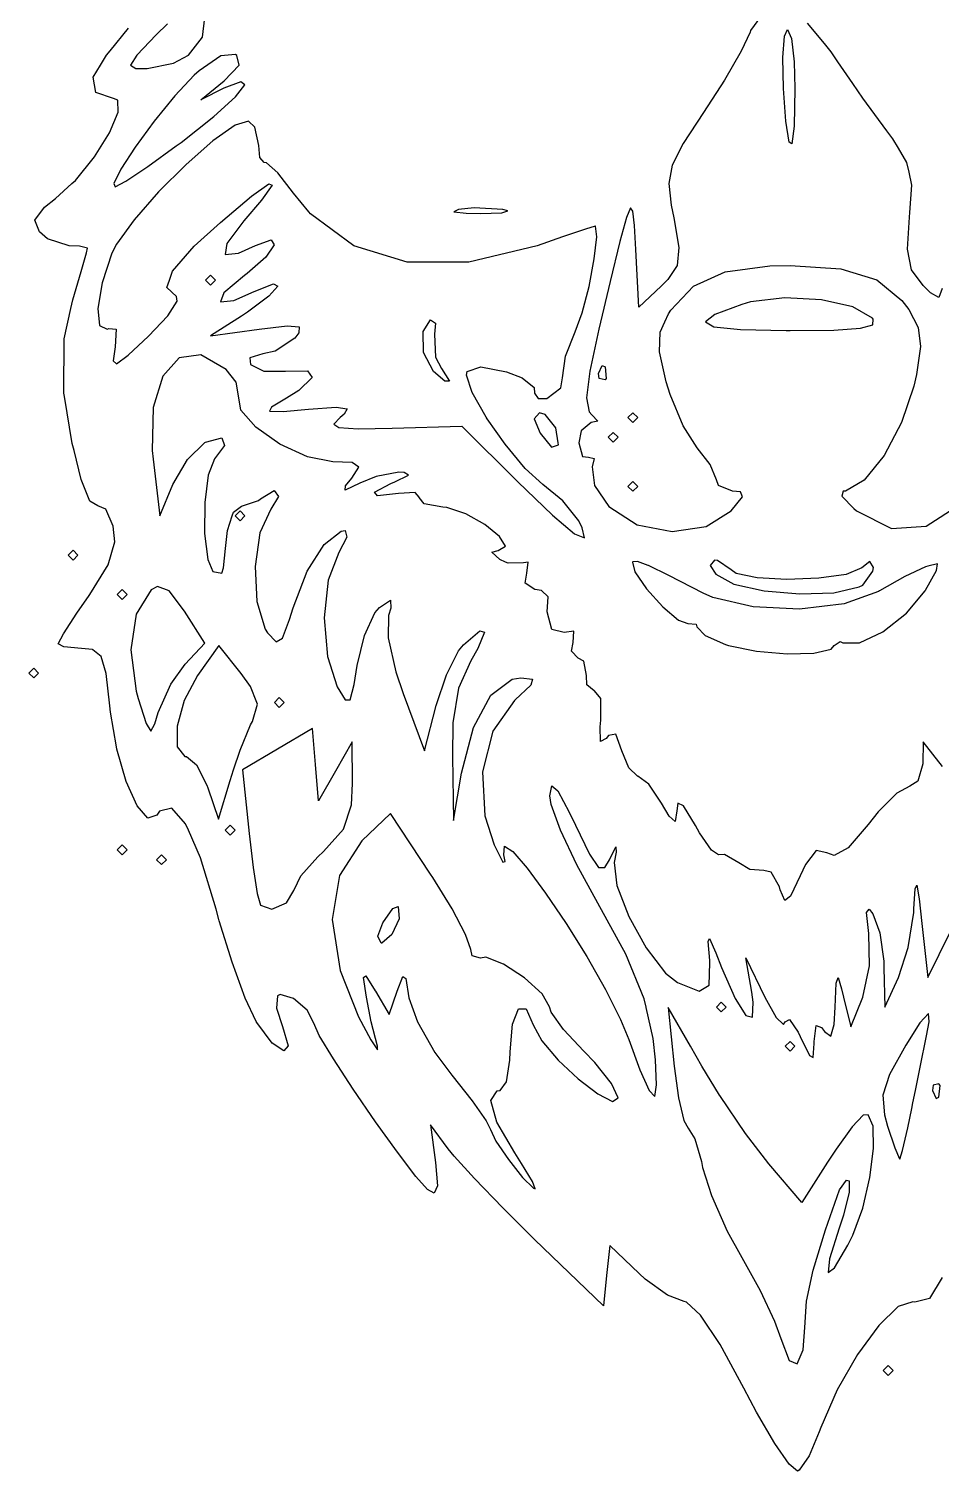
# Model space of a CAD drawing. Extents: x 92.4 to 145.1, y -113.9 to -57.5.
# Drawn here: x 92.38 to 96.1, y -89.47 to -83.6 of the extents above; entities that cross this region are included whole.
import ezdxf

# ---------------------------------------------------------------- set-up
doc = ezdxf.new("R2010")
doc.units = 0
doc.layers.add('BLACK', color=7, linetype='CONTINUOUS')

msp = doc.modelspace()

# ---------------------------------------------------------------- linework, layer by layer
at = {"layer": 'BLACK', "linetype": 'CONTINUOUS'}
for p, q in [((93.086881, -83.63067), (93.097292, -83.550765)), ((95.374858, -83.527482), (95.319434, -83.602877)), ((95.619912, -83.656383), (95.551304, -83.573996)), ((92.711229, -83.686749), (92.785628, -83.593639)), ((92.898491, -83.621556), (92.82018, -83.704418)), ((92.945209, -83.576554), (92.898491, -83.621556)), ((93.03, -83.704318), (93.086881, -83.63067)), ((95.31707, -83.61), (95.280762, -83.687861)), ((95.319434, -83.602877), (95.31707, -83.61)), ((95.450943, -83.713507), (95.457805, -83.626561)), ((95.457805, -83.626561), (95.47, -83.599927)), ((95.47, -83.599927), (95.485823, -83.63631)), ((92.696196, -83.70354), (92.711229, -83.686749)), ((95.280762, -83.687861), (95.212807, -83.805453)), ((95.485823, -83.63631), (95.496694, -83.730804)), ((95.647906, -83.69), (95.619912, -83.656383)), ((95.674893, -83.731338), (95.647906, -83.69)), ((92.6426, -83.79385), (92.671619, -83.744953)), ((92.671619, -83.744953), (92.696196, -83.70354)), ((92.82018, -83.704418), (92.793876, -83.744953)), ((92.793876, -83.744953), (92.815642, -83.758023)), ((92.862153, -83.758727), (92.969364, -83.736054)), ((92.969364, -83.736054), (93.03, -83.704318)), ((93.161826, -83.707277), (93.073056, -83.767648)), ((93.22219, -83.701354), (93.161826, -83.707277)), ((93.175441, -83.808408), (93.236002, -83.745282)), ((93.227598, -83.705068), (93.22219, -83.701354)), ((93.236002, -83.745282), (93.227598, -83.705068)), ((95.453552, -83.839927), (95.450943, -83.713507)), ((95.496694, -83.730804), (95.5, -83.84)), ((95.735741, -83.82), (95.674893, -83.731338)), ((92.652448, -83.856531), (92.6426, -83.79385)), ((92.815642, -83.758023), (92.862153, -83.758727)), ((93.053363, -83.78563), (92.975002, -83.869202)), ((93.073056, -83.767648), (93.053363, -83.78563)), ((93.08, -83.885369), (93.175441, -83.808408)), ((95.212807, -83.805453), (95.127961, -83.93725)), ((92.72492, -83.88), (92.652448, -83.856531)), ((92.975002, -83.869202), (92.890841, -83.972483)), ((93.174628, -83.8388), (93.08, -83.885369)), ((93.242882, -83.812056), (93.174628, -83.8388)), ((93.221228, -83.87366), (93.259362, -83.824406)), ((93.259362, -83.824406), (93.242882, -83.812056)), ((95.463395, -83.972368), (95.453552, -83.839927)), ((95.5, -83.84), (95.496637, -83.992563)), ((95.776173, -83.878914), (95.735741, -83.82)), ((92.741865, -83.886737), (92.72492, -83.88)), ((92.743252, -83.936689), (92.741865, -83.886737)), ((93.133201, -83.953866), (93.221228, -83.87366)), ((95.873757, -84.012427), (95.776173, -83.878914)), ((92.708041, -84.020073), (92.743252, -83.936689)), ((92.890841, -83.972483), (92.813182, -84.078134)), ((93, -84.05907), (93.133201, -83.953866)), ((93.275034, -83.972393), (93.219811, -83.989501)), ((93.300817, -83.997627), (93.275034, -83.972393)), ((95.127961, -83.93725), (95.044771, -84.063762)), ((95.476184, -84.058744), (95.463395, -83.972368)), ((92.646811, -84.118618), (92.708041, -84.020073)), ((93.219811, -83.989501), (93.129846, -84.053457)), ((93.317037, -84.072059), (93.300817, -83.997627)), ((95.496637, -83.992563), (95.487981, -84.065476)), ((95.898122, -84.044844), (95.873757, -84.012427)), ((95.921365, -84.083107), (95.898122, -84.044844)), ((92.813182, -84.078134), (92.754325, -84.168814)), ((92.864111, -84.157585), (92.980639, -84.073529)), ((92.980639, -84.073529), (93, -84.05907)), ((93.129846, -84.053457), (93.02088, -84.14905)), ((93.320341, -84.120332), (93.317037, -84.072059)), ((95.044771, -84.063762), (95.00009, -84.151263)), ((95.487981, -84.065476), (95.476184, -84.058744)), ((95.956383, -84.140754), (95.921365, -84.083107)), ((92.570142, -84.214053), (92.646811, -84.118618)), ((92.775027, -84.216959), (92.864111, -84.157585)), ((93.02088, -84.14905), (92.908653, -84.261066)), ((93.338332, -84.14103), (93.320341, -84.120332)), ((93.347933, -84.141949), (93.338332, -84.14103)), ((93.394621, -84.183401), (93.347933, -84.141949)), ((95.00009, -84.151263), (94.986445, -84.226202)), ((95.964564, -84.18), (95.956383, -84.140754)), ((92.555689, -84.227181), (92.570142, -84.214053)), ((92.754325, -84.168814), (92.726571, -84.227181)), ((92.731353, -84.239579), (92.775027, -84.216959)), ((93.458366, -84.265813), (93.394621, -84.183401)), ((95.97575, -84.233663), (95.964564, -84.18)), ((92.488614, -84.288107), (92.555689, -84.227181)), ((92.726571, -84.227181), (92.731353, -84.239579)), ((92.908653, -84.261066), (92.808905, -84.374293)), ((93.16, -84.385323), (93.28744, -84.278665)), ((93.28744, -84.278665), (93.357812, -84.227999)), ((93.371097, -84.233325), (93.327279, -84.294646)), ((93.357812, -84.227999), (93.371097, -84.233325)), ((93.519698, -84.341662), (93.458366, -84.265813)), ((94.986445, -84.226202), (94.996362, -84.315033)), ((95.968321, -84.34402), (95.97575, -84.233663)), ((92.40454, -84.375229), (92.443594, -84.322686)), ((92.443594, -84.322686), (92.488614, -84.288107)), ((93.327279, -84.294646), (93.255856, -84.378608)), ((94.13, -84.33177), (94.111044, -84.341662)), ((94.19344, -84.325153), (94.13, -84.33177)), ((94.31, -84.33177), (94.19344, -84.325153)), ((94.306513, -84.345984), (94.330263, -84.338007)), ((94.330263, -84.338007), (94.31, -84.33177)), ((94.830124, -84.325801), (94.813523, -84.36457)), ((94.839932, -84.339069), (94.830124, -84.325801)), ((94.846035, -84.397685), (94.839932, -84.339069)), ((94.996362, -84.315033), (95.006576, -84.366862)), ((92.42324, -84.423904), (92.40454, -84.375229)), ((92.808905, -84.374293), (92.737377, -84.47352)), ((93.05387, -84.48205), (93.16, -84.385323)), ((93.255856, -84.378608), (93.186857, -84.470481)), ((93.526691, -84.35031), (93.519698, -84.341662)), ((93.703884, -84.480968), (93.526691, -84.35031)), ((94.111044, -84.341662), (94.161299, -84.347938)), ((94.161299, -84.347938), (94.22, -84.349105)), ((94.22, -84.349105), (94.306513, -84.345984)), ((94.813523, -84.36457), (94.787038, -84.462068)), ((94.851525, -84.494958), (94.846035, -84.397685)), ((95.006576, -84.366862), (95.026769, -84.487015)), ((95.958119, -84.494554), (95.966969, -84.364112)), ((95.966969, -84.364112), (95.968321, -84.34402)), ((92.456543, -84.451887), (92.42324, -84.423904)), ((92.544897, -84.48), (92.456543, -84.451887)), ((93.302629, -84.478592), (93.366528, -84.45586)), ((93.366528, -84.45586), (93.378933, -84.476403)), ((94.553825, -84.443706), (94.449612, -84.48)), ((94.646768, -84.412145), (94.553825, -84.443706)), ((94.685909, -84.4), (94.646768, -84.412145)), ((94.682949, -84.533382), (94.693488, -84.443171)), ((94.688087, -84.40067), (94.685909, -84.4)), ((94.693488, -84.443171), (94.688087, -84.40067)), ((92.586492, -84.481691), (92.544897, -84.48)), ((92.619567, -84.49), (92.586492, -84.481691)), ((92.592737, -84.585526), (92.6149, -84.50862)), ((92.6149, -84.50862), (92.619567, -84.49)), ((92.718155, -84.510584), (92.67818, -84.631289)), ((92.737377, -84.47352), (92.718155, -84.510584)), ((92.965489, -84.583035), (93.05387, -84.48205)), ((93.186857, -84.470481), (93.180028, -84.515338)), ((93.180028, -84.515338), (93.234093, -84.510452)), ((93.234093, -84.510452), (93.302629, -84.478592)), ((93.378933, -84.476403), (93.344755, -84.526766)), ((93.921247, -84.547104), (93.703884, -84.480968)), ((94.449612, -84.48), (94.172063, -84.547265)), ((94.787038, -84.462068), (94.74758, -84.624985)), ((94.864288, -84.729916), (94.851525, -84.494958)), ((95.026769, -84.487015), (95.020603, -84.56044)), ((95.974391, -84.577452), (95.958119, -84.494554)), ((93.344755, -84.526766), (93.268909, -84.593495)), ((94.172063, -84.547265), (93.921247, -84.547104)), ((94.661357, -84.645391), (94.682949, -84.533382)), ((95.020603, -84.56044), (94.98242, -84.617684)), ((95.215468, -84.586069), (95.397861, -84.561699)), ((95.397861, -84.561699), (95.48, -84.56)), ((95.48, -84.56), (95.686365, -84.573829)), ((95.686365, -84.573829), (95.833004, -84.619303)), ((92.558567, -84.699678), (92.592737, -84.585526)), ((92.67818, -84.631289), (92.661168, -84.7357)), ((92.942087, -84.650103), (92.952591, -84.62)), ((92.952591, -84.62), (92.965489, -84.583035)), ((93.12, -84.6), (93.1, -84.62)), ((93.1, -84.62), (93.12, -84.64)), ((93.14, -84.62), (93.12, -84.6)), ((93.12, -84.64), (93.14, -84.62)), ((93.257696, -84.601639), (93.173869, -84.672218)), ((93.268909, -84.593495), (93.257696, -84.601639)), ((94.74758, -84.624985), (94.701614, -84.819549)), ((94.98242, -84.617684), (94.955134, -84.64457)), ((95.086609, -84.644187), (95.215468, -84.586069)), ((95.833004, -84.619303), (95.935957, -84.702395)), ((96.021685, -84.641685), (95.974391, -84.577452)), ((92.981372, -84.687124), (92.942087, -84.650103)), ((92.984642, -84.705661), (92.981372, -84.687124)), ((93.173869, -84.672218), (93.160866, -84.708002)), ((93.214724, -84.702603), (93.29818, -84.666903)), ((93.357914, -84.685383), (93.271026, -84.750013)), ((93.29818, -84.666903), (93.375856, -84.63555)), ((93.394313, -84.64447), (93.357914, -84.685383)), ((93.375856, -84.63555), (93.394313, -84.64447)), ((94.633602, -84.753287), (94.661357, -84.645391)), ((94.955134, -84.64457), (94.864288, -84.729916)), ((94.994867, -84.74222), (95.086609, -84.644187)), ((96.052618, -84.671891), (96.021685, -84.641685)), ((96.086116, -84.691214), (96.052618, -84.671891)), ((96.099634, -84.65459), (96.086116, -84.691214)), ((92.524375, -84.858811), (92.550827, -84.7357)), ((92.550827, -84.7357), (92.558567, -84.699678)), ((92.661168, -84.7357), (92.667884, -84.804886)), ((92.945842, -84.765023), (92.984642, -84.705661)), ((93.160866, -84.708002), (93.214724, -84.702603)), ((93.271026, -84.750013), (93.245635, -84.766549)), ((94.985152, -84.757385), (94.994867, -84.74222)), ((95.283556, -84.718826), (95.174408, -84.760167)), ((95.318764, -84.709024), (95.283556, -84.718826)), ((95.458728, -84.692671), (95.318764, -84.709024)), ((95.607654, -84.700208), (95.458728, -84.692671)), ((95.736342, -84.728568), (95.607654, -84.700208)), ((95.815591, -84.774687), (95.736342, -84.728568)), ((95.935957, -84.702395), (95.963823, -84.740222)), ((95.963823, -84.740222), (96.00223, -84.813506)), ((92.667884, -84.804886), (92.699092, -84.819918)), ((92.867358, -84.848157), (92.945842, -84.765023)), ((93.245635, -84.766549), (93.12, -84.846615)), ((93.317917, -84.819669), (93.432247, -84.806372)), ((93.432247, -84.806372), (93.481586, -84.810058)), ((93.985707, -84.829468), (94.016269, -84.782305)), ((94.016269, -84.782305), (94.036683, -84.795132)), ((94.036683, -84.795132), (94.031548, -84.840157)), ((94.604572, -84.831157), (94.633602, -84.753287)), ((94.950735, -84.831376), (94.969862, -84.790255)), ((94.969862, -84.790255), (94.985152, -84.757385)), ((95.174408, -84.760167), (95.135642, -84.790255)), ((95.135642, -84.790255), (95.169562, -84.810334)), ((95.766955, -84.816135), (95.816912, -84.802041)), ((95.819178, -84.779483), (95.815591, -84.774687)), ((95.816912, -84.802041), (95.819178, -84.779483)), ((92.522654, -85.079678), (92.524375, -84.858811)), ((92.699092, -84.819918), (92.705799, -84.816415)), ((92.705799, -84.816415), (92.735818, -84.820348)), ((92.735818, -84.820348), (92.731785, -84.891755)), ((92.78417, -84.9256), (92.867358, -84.848157)), ((93.12, -84.846615), (93.317917, -84.819669)), ((93.463019, -84.856361), (93.383225, -84.909768)), ((93.479798, -84.834233), (93.463019, -84.856361)), ((93.481586, -84.810058), (93.479798, -84.834233)), ((93.987034, -84.914557), (93.985707, -84.829468)), ((94.031548, -84.840157), (94.036389, -84.93407)), ((94.56599, -84.930216), (94.604572, -84.831157)), ((94.701614, -84.819549), (94.664806, -84.991248)), ((94.948203, -84.912186), (94.950735, -84.831376)), ((95.169562, -84.810334), (95.278471, -84.821647)), ((95.278471, -84.821647), (95.464672, -84.825438)), ((95.464672, -84.825438), (95.480996, -84.825454)), ((95.480996, -84.825454), (95.658564, -84.823396)), ((95.658564, -84.823396), (95.766955, -84.816135)), ((96.00223, -84.813506), (96.011908, -84.890962)), ((92.731785, -84.891755), (92.72364, -84.948285)), ((92.73697, -84.960895), (92.78417, -84.9256)), ((93.080981, -84.924264), (92.992406, -84.935971)), ((93.184152, -84.983758), (93.080981, -84.924264)), ((93.332741, -84.92), (93.28003, -84.936983)), ((93.383225, -84.909768), (93.332741, -84.92)), ((94.028, -84.992), (93.987034, -84.914557)), ((94.97526, -85.034005), (94.948203, -84.912186)), ((96.011908, -84.890962), (95.994895, -85.00371)), ((92.72364, -84.948285), (92.73697, -84.960895)), ((92.992406, -84.935971), (92.925287, -85.010456)), ((93.223848, -85.03528), (93.184152, -84.983758)), ((93.28003, -84.936983), (93.282376, -84.963844)), ((93.282376, -84.963844), (93.337447, -84.990221)), ((94.036389, -84.93407), (94.060176, -84.980213)), ((94.060176, -84.980213), (94.093809, -85.032118)), ((94.164836, -84.992175), (94.220357, -84.972882)), ((94.220357, -84.972882), (94.324747, -84.993438)), ((94.55311, -85.017302), (94.56599, -84.930216)), ((94.7, -85), (94.714635, -84.967075)), ((94.714635, -84.967075), (94.726666, -84.973333)), ((94.726666, -84.973333), (94.731453, -85.020803)), ((92.925287, -85.010456), (92.886487, -85.139294)), ((93.234596, -85.099658), (93.223848, -85.03528)), ((93.337447, -84.990221), (93.424736, -84.990772)), ((93.424736, -84.990772), (93.515013, -84.989029)), ((93.533279, -85.017179), (93.479271, -85.069731)), ((93.515013, -84.989029), (93.533279, -85.017179)), ((94.074216, -85.031737), (94.028, -84.992)), ((94.093809, -85.032118), (94.074216, -85.031737)), ((94.162066, -85.006381), (94.164836, -84.992175)), ((94.185502, -85.077011), (94.162066, -85.006381)), ((94.324747, -84.993438), (94.38977, -85.018182)), ((94.38977, -85.018182), (94.438497, -85.056975)), ((94.546398, -85.059156), (94.55311, -85.017302)), ((94.664806, -84.991248), (94.65174, -85.09938)), ((94.702886, -85.021175), (94.7, -85)), ((94.726666, -85.026666), (94.702886, -85.021175)), ((94.731453, -85.020803), (94.726666, -85.026666)), ((94.991242, -85.086339), (94.97526, -85.034005)), ((95.994895, -85.00371), (95.984219, -85.052007)), ((92.524693, -85.094386), (92.522654, -85.079678)), ((92.557093, -85.285923), (92.524693, -85.094386)), ((93.242845, -85.148965), (93.234596, -85.099658)), ((93.43, -85.100636), (93.368545, -85.13768)), ((93.479271, -85.069731), (93.43, -85.100636)), ((94.242665, -85.178156), (94.185502, -85.077011)), ((94.438497, -85.056975), (94.439579, -85.080679)), ((94.439579, -85.080679), (94.453762, -85.102443)), ((94.453762, -85.102443), (94.489809, -85.101792)), ((94.489809, -85.101792), (94.546398, -85.059156)), ((94.65174, -85.09938), (94.661394, -85.156448)), ((95.044817, -85.213346), (94.991242, -85.086339)), ((95.984219, -85.052007), (95.934568, -85.200411)), ((92.886487, -85.139294), (92.882869, -85.314061)), ((93.304597, -85.219167), (93.242845, -85.148965)), ((93.368545, -85.13768), (93.360528, -85.154118)), ((93.360528, -85.154118), (93.41512, -85.1546)), ((93.41512, -85.1546), (93.519091, -85.145802)), ((93.519091, -85.145802), (93.632065, -85.137965)), ((93.632065, -85.137965), (93.676929, -85.143703)), ((93.676929, -85.143703), (93.664861, -85.165946)), ((94.459848, -85.16), (94.438446, -85.1842)), ((94.483277, -85.167641), (94.459848, -85.16)), ((94.661394, -85.156448), (94.67309, -85.168936)), ((94.82, -85.18), (94.84, -85.16)), ((94.84, -85.16), (94.86, -85.18)), ((93.402326, -85.287574), (93.304597, -85.219167)), ((93.647511, -85.179453), (93.621648, -85.20594)), ((93.621648, -85.20594), (93.642486, -85.220425)), ((93.664861, -85.165946), (93.647511, -85.179453)), ((93.860225, -85.222803), (94.14361, -85.214476)), ((94.14361, -85.214476), (94.371805, -85.441898)), ((94.246859, -85.1842), (94.242665, -85.178156)), ((94.319292, -85.288579), (94.246859, -85.1842)), ((94.438446, -85.1842), (94.461833, -85.243425)), ((94.526196, -85.221725), (94.483277, -85.167641)), ((94.67, -85.199387), (94.62979, -85.233433)), ((94.697528, -85.194603), (94.67, -85.199387)), ((94.67309, -85.168936), (94.697528, -85.194603)), ((94.84, -85.2), (94.82, -85.18)), ((94.86, -85.18), (94.84, -85.2)), ((95.102485, -85.302578), (95.044817, -85.213346)), ((95.934568, -85.200411), (95.862773, -85.33441)), ((93.099412, -85.280314), (93.165432, -85.261659)), ((93.165432, -85.261659), (93.176352, -85.293001)), ((93.642486, -85.220425), (93.721249, -85.225195)), ((93.721249, -85.225195), (93.860225, -85.222803)), ((94.461833, -85.243425), (94.508957, -85.300637)), ((94.535794, -85.28236), (94.526196, -85.221725)), ((94.62979, -85.233433), (94.62, -85.28236)), ((94.74, -85.26), (94.76, -85.24)), ((94.76, -85.28), (94.74, -85.26)), ((94.76, -85.24), (94.78, -85.26)), ((94.78, -85.26), (94.76, -85.28)), ((92.563998, -85.314061), (92.557093, -85.285923)), ((92.592808, -85.431457), (92.563998, -85.314061)), ((92.882869, -85.314061), (92.886425, -85.349258)), ((93.025546, -85.350416), (93.096605, -85.281875)), ((93.096605, -85.281875), (93.099412, -85.280314)), ((93.176352, -85.293001), (93.136666, -85.347333)), ((93.514272, -85.339435), (93.402326, -85.287574)), ((94.401119, -85.387044), (94.319292, -85.288579)), ((94.508957, -85.300637), (94.53714, -85.290865)), ((94.53714, -85.290865), (94.535794, -85.28236)), ((94.62, -85.28236), (94.635233, -85.337789)), ((95.154719, -85.370685), (95.102485, -85.302578)), ((95.862773, -85.33441), (95.782283, -85.433995)), ((92.886425, -85.349258), (92.913724, -85.58)), ((92.966274, -85.451722), (93.025546, -85.350416)), ((93.136666, -85.347333), (93.110074, -85.413856)), ((93.618673, -85.36), (93.514272, -85.339435)), ((93.696927, -85.363182), (93.618673, -85.36)), ((93.694897, -85.426548), (93.723347, -85.381471)), ((93.723347, -85.381471), (93.696927, -85.363182)), ((94.473881, -85.452312), (94.401119, -85.387044)), ((94.635233, -85.337789), (94.659541, -85.340283)), ((94.659541, -85.340283), (94.682059, -85.346818)), ((94.682059, -85.346818), (94.674481, -85.379957)), ((94.674481, -85.379957), (94.683337, -85.456355)), ((95.18, -85.432578), (95.154719, -85.370685)), ((92.628466, -85.519751), (92.592808, -85.431457)), ((92.913724, -85.58), (92.966274, -85.451722)), ((93.110074, -85.413856), (93.096258, -85.526044)), ((93.72737, -85.446548), (93.668213, -85.474858)), ((93.670036, -85.457966), (93.694897, -85.426548)), ((93.794863, -85.418989), (93.72737, -85.446548)), ((93.788379, -85.483346), (93.854076, -85.447812)), ((93.88737, -85.402535), (93.794863, -85.418989)), ((93.854076, -85.447812), (93.87, -85.441246)), ((93.87, -85.441246), (93.925899, -85.414401)), ((93.908991, -85.403812), (93.88737, -85.402535)), ((93.925899, -85.414401), (93.908991, -85.403812)), ((94.371805, -85.441898), (94.512519, -85.577649)), ((94.554913, -85.519113), (94.473881, -85.452312)), ((94.82, -85.46), (94.84, -85.44)), ((94.84, -85.44), (94.86, -85.46)), ((95.189166, -85.456579), (95.18, -85.432578)), ((95.782283, -85.433995), (95.706548, -85.479156)), ((93.315088, -85.516966), (93.323333, -85.51)), ((93.323333, -85.51), (93.379284, -85.476841)), ((93.396567, -85.501554), (93.366199, -85.553149)), ((93.379284, -85.476841), (93.396567, -85.501554)), ((93.668213, -85.474858), (93.670036, -85.457966)), ((93.799491, -85.498416), (93.788379, -85.483346)), ((93.885944, -85.488653), (93.799491, -85.498416)), ((93.953473, -85.484718), (93.885944, -85.488653)), ((93.969877, -85.5042), (93.953473, -85.484718)), ((93.969292, -85.505231), (93.969877, -85.5042)), ((93.989862, -85.53114), (93.969292, -85.505231)), ((94.683337, -85.456355), (94.741912, -85.542035)), ((94.84, -85.48), (94.82, -85.46)), ((94.86, -85.46), (94.84, -85.48)), ((95.246199, -85.48), (95.189166, -85.456579)), ((95.24, -85.56), (95.286687, -85.50229)), ((95.278005, -85.482028), (95.246199, -85.48)), ((95.286687, -85.50229), (95.278005, -85.482028)), ((95.696524, -85.48), (95.690999, -85.500428)), ((95.690999, -85.500428), (95.739229, -85.550548)), ((95.706548, -85.479156), (95.696524, -85.48)), ((92.660694, -85.539571), (92.628466, -85.519751)), ((92.693515, -85.553009), (92.660694, -85.539571)), ((92.724046, -85.621883), (92.693515, -85.553009)), ((93.096258, -85.526044), (93.095694, -85.651291)), ((93.208438, -85.58), (93.21335, -85.564719)), ((93.21335, -85.564719), (93.246666, -85.54)), ((93.24, -85.56), (93.22, -85.58)), ((93.26, -85.58), (93.24, -85.56)), ((93.246666, -85.54), (93.315088, -85.516966)), ((93.366199, -85.553149), (93.321048, -85.649)), ((94.065693, -85.544348), (93.989862, -85.53114)), ((94.082979, -85.546084), (94.065693, -85.544348)), ((94.159806, -85.571248), (94.082979, -85.546084)), ((94.236895, -85.615188), (94.159806, -85.571248)), ((94.619999, -85.599999), (94.554913, -85.519113)), ((94.741912, -85.542035), (94.857128, -85.616291)), ((95.13911, -85.623646), (95.24, -85.56)), ((95.739229, -85.550548), (95.750914, -85.56)), ((95.750914, -85.56), (95.892839, -85.63096)), ((96.034287, -85.62228), (96.171652, -85.534255)), ((92.730306, -85.685242), (92.724046, -85.621883)), ((93.18915, -85.64), (93.208438, -85.58)), ((93.22, -85.58), (93.24, -85.6)), ((93.24, -85.6), (93.26, -85.58)), ((94.296429, -85.663999), (94.236895, -85.615188)), ((94.512519, -85.577649), (94.60234, -85.653425)), ((94.634041, -85.628067), (94.619999, -85.599999)), ((94.642453, -85.66998), (94.634041, -85.628067)), ((94.857128, -85.616291), (94.999715, -85.643863)), ((94.999715, -85.643863), (95.13911, -85.623646)), ((95.892839, -85.63096), (96.034287, -85.62228)), ((92.702532, -85.779439), (92.730306, -85.685242)), ((93.095694, -85.651291), (93.108854, -85.756994)), ((93.18119, -85.712878), (93.18915, -85.64)), ((93.321048, -85.649), (93.301452, -85.785772)), ((93.583395, -85.695919), (93.652417, -85.642483)), ((93.675316, -85.667218), (93.642268, -85.7289)), ((93.652417, -85.642483), (93.668467, -85.64)), ((93.668467, -85.64), (93.675316, -85.667218)), ((94.320589, -85.703776), (94.296429, -85.663999)), ((94.60234, -85.653425), (94.642453, -85.66998)), ((92.54, -85.74), (92.56, -85.72)), ((92.56, -85.76), (92.54, -85.74)), ((92.56, -85.72), (92.58, -85.74)), ((92.58, -85.74), (92.56, -85.76)), ((93.172484, -85.791333), (93.18119, -85.712878)), ((93.514069, -85.805684), (93.583395, -85.695919)), ((93.642268, -85.7289), (93.598898, -85.842111)), ((94.264935, -85.727678), (94.291558, -85.720612)), ((94.29809, -85.757973), (94.264935, -85.727678)), ((94.291558, -85.720612), (94.320589, -85.703776)), ((92.628113, -85.9), (92.702532, -85.779439)), ((93.108854, -85.756994), (93.13, -85.806)), ((93.13, -85.806), (93.165399, -85.813191)), ((93.165399, -85.813191), (93.172484, -85.791333)), ((93.301452, -85.785772), (93.308371, -85.928261)), ((93.456391, -85.954079), (93.514069, -85.805684)), ((94.321627, -85.768448), (94.29809, -85.757973)), ((94.331711, -85.772936), (94.321627, -85.768448)), ((94.394887, -85.770798), (94.331711, -85.772936)), ((94.41317, -85.768555), (94.394887, -85.770798)), ((94.408052, -85.813438), (94.41317, -85.768555)), ((94.840026, -85.766903), (94.838218, -85.768448)), ((94.838218, -85.768448), (94.847461, -85.808136)), ((94.858918, -85.765365), (94.840026, -85.766903)), ((94.902781, -85.781657), (94.858918, -85.765365)), ((94.903463, -85.781988), (94.902781, -85.781657)), ((94.986802, -85.822419), (94.903463, -85.781988)), ((95.172741, -85.76), (95.155138, -85.781988)), ((95.155138, -85.781988), (95.178146, -85.817766)), ((95.185011, -85.761459), (95.172741, -85.76)), ((95.24, -85.8), (95.185011, -85.761459)), ((95.260983, -85.814725), (95.24, -85.8)), ((95.772, -85.792), (95.70799, -85.818271)), ((95.805075, -85.766311), (95.772, -85.792)), ((95.777041, -85.861828), (95.817857, -85.805165)), ((95.82, -85.789639), (95.805075, -85.766311)), ((95.817857, -85.805165), (95.82, -85.789639)), ((96.031965, -85.787958), (95.94797, -85.827186)), ((96.041634, -85.784371), (96.031965, -85.787958)), ((96.032191, -85.882447), (96.077021, -85.802796)), ((96.080181, -85.775443), (96.041634, -85.784371)), ((96.077021, -85.802796), (96.080181, -85.775443)), ((93.598898, -85.842111), (93.583286, -85.994985)), ((94.401271, -85.854536), (94.408052, -85.813438)), ((94.441255, -85.88), (94.401271, -85.854536)), ((94.847461, -85.808136), (94.89597, -85.876485)), ((95.126171, -85.894288), (94.986802, -85.822419)), ((95.178146, -85.817766), (95.250963, -85.857819)), ((95.250963, -85.857819), (95.374426, -85.885127)), ((95.345928, -85.83274), (95.260983, -85.814725)), ((95.467228, -85.839058), (95.345928, -85.83274)), ((95.597158, -85.834096), (95.467228, -85.839058)), ((95.70799, -85.818271), (95.597158, -85.834096)), ((95.762261, -85.869519), (95.777041, -85.861828)), ((95.94797, -85.827186), (95.843977, -85.884916)), ((92.575577, -85.976668), (92.625219, -85.904688)), ((92.625219, -85.904688), (92.628113, -85.9)), ((92.76, -85.88), (92.74, -85.9)), ((92.74, -85.9), (92.76, -85.92)), ((92.78, -85.9), (92.76, -85.88)), ((92.76, -85.92), (92.78, -85.9)), ((92.877963, -85.88169), (92.816881, -85.979709)), ((92.903485, -85.867584), (92.877963, -85.88169)), ((92.951083, -85.885753), (92.903485, -85.867584)), ((93.01345, -85.968415), (92.951083, -85.885753)), ((93.80773, -85.953584), (93.852617, -85.92339)), ((93.852617, -85.92339), (93.853631, -85.955226)), ((94.467526, -85.883324), (94.441255, -85.88)), ((94.495263, -85.91), (94.467526, -85.883324)), ((94.49048, -85.970101), (94.495263, -85.91)), ((94.89597, -85.876485), (94.962453, -85.949875)), ((95.165336, -85.911802), (95.126171, -85.894288)), ((95.329315, -85.950618), (95.165336, -85.911802)), ((95.374426, -85.885127), (95.519892, -85.897585)), ((95.519892, -85.897585), (95.658718, -85.893085)), ((95.658718, -85.893085), (95.762261, -85.869519)), ((95.84, -85.887307), (95.699906, -85.938046)), ((95.843977, -85.884916), (95.84, -85.887307)), ((95.955034, -85.976127), (96.030487, -85.885294)), ((96.030487, -85.885294), (96.032191, -85.882447)), ((92.521153, -86.060718), (92.575577, -85.976668)), ((92.816881, -85.979709), (92.79584, -86.125022)), ((93.096116, -86.098977), (93.01345, -85.968415)), ((93.308371, -85.928261), (93.342767, -86.041261)), ((93.442041, -86.001444), (93.456391, -85.954079)), ((93.7465, -86.06692), (93.789645, -85.974448)), ((93.789645, -85.974448), (93.80773, -85.953584)), ((93.853631, -85.955226), (93.844569, -85.985603)), ((94.509704, -86.043358), (94.49048, -85.970101)), ((94.962453, -85.949875), (95.025619, -86.004689)), ((95.518591, -85.959258), (95.329315, -85.950618)), ((95.699906, -85.938046), (95.518591, -85.959258)), ((95.857756, -86.052023), (95.955034, -85.976127)), ((93.342767, -86.041261), (93.352446, -86.056434)), ((93.412657, -86.077977), (93.442041, -86.001444)), ((93.583286, -85.994985), (93.59584, -86.152007)), ((93.844569, -85.985603), (93.843436, -86.076533)), ((95.025619, -86.004689), (95.063199, -86.018022)), ((95.063199, -86.018022), (95.097839, -86.020869)), ((95.097839, -86.020869), (95.1, -86.031852)), ((95.1, -86.031852), (95.134163, -86.066763)), ((92.5, -86.101169), (92.521153, -86.060718)), ((93.015997, -86.18426), (93.096116, -86.098977)), ((93.352446, -86.056434), (93.386638, -86.092519)), ((93.386638, -86.092519), (93.412657, -86.077977)), ((93.716532, -86.189183), (93.7465, -86.06692)), ((93.843436, -86.076533), (93.874751, -86.214584)), ((94.149827, -86.104458), (94.216309, -86.047522)), ((94.236143, -86.053805), (94.208146, -86.120704)), ((94.216309, -86.047522), (94.236143, -86.053805)), ((94.560453, -86.05429), (94.509704, -86.043358)), ((94.59927, -86.049679), (94.560453, -86.05429)), ((94.589877, -86.130759), (94.596174, -86.095546)), ((94.596174, -86.095546), (94.59927, -86.049679)), ((95.134163, -86.066763), (95.21765, -86.103607)), ((95.65998, -86.107639), (95.684428, -86.091923)), ((95.684428, -86.091923), (95.695141, -86.096997)), ((95.695141, -86.096997), (95.763008, -86.09748)), ((95.763008, -86.09748), (95.857756, -86.052023)), ((92.521883, -86.113188), (92.5, -86.101169)), ((92.594444, -86.12), (92.521883, -86.113188)), ((92.639407, -86.124327), (92.594444, -86.12)), ((92.64029, -86.125022), (92.639407, -86.124327)), ((92.674694, -86.152097), (92.64029, -86.125022)), ((92.695148, -86.222236), (92.674694, -86.152097)), ((92.79584, -86.125022), (92.817626, -86.294126)), ((93.153978, -86.108019), (93.066989, -86.230184)), ((93.244418, -86.221442), (93.153978, -86.108019)), ((93.59584, -86.152007), (93.635989, -86.275912)), ((94.080361, -86.22781), (94.13051, -86.128974)), ((94.13051, -86.128974), (94.149827, -86.104458)), ((94.208146, -86.120704), (94.179561, -86.17)), ((94.617473, -86.16), (94.589877, -86.130759)), ((95.21765, -86.103607), (95.23, -86.107482)), ((95.23, -86.107482), (95.344032, -86.131144)), ((95.344032, -86.131144), (95.468176, -86.141623)), ((95.468176, -86.141623), (95.577585, -86.138909)), ((95.577585, -86.138909), (95.64741, -86.122993)), ((95.64741, -86.122993), (95.65998, -86.107639)), ((92.38, -86.22), (92.4, -86.2)), ((92.4, -86.2), (92.42, -86.22)), ((92.957706, -86.264921), (93.015997, -86.18426)), ((93.704343, -86.267033), (93.716532, -86.189183)), ((93.874751, -86.214584), (93.904794, -86.303631)), ((94.179561, -86.17), (94.129747, -86.282029)), ((94.640636, -86.171369), (94.617473, -86.16)), ((94.651753, -86.23), (94.640636, -86.171369)), ((92.4, -86.24), (92.38, -86.22)), ((92.42, -86.22), (92.4, -86.24)), ((92.710063, -86.353514), (92.695148, -86.222236)), ((92.906101, -86.380882), (92.957706, -86.264921)), ((93.066989, -86.230184), (93.012775, -86.332072)), ((93.283337, -86.274413), (93.244418, -86.221442)), ((93.308458, -86.34), (93.283337, -86.274413)), ((93.635989, -86.275912), (93.668904, -86.329418)), ((93.688633, -86.329748), (93.704343, -86.267033)), ((94.038679, -86.352799), (94.080361, -86.22781)), ((94.261365, -86.310338), (94.348283, -86.245345)), ((94.348283, -86.245345), (94.383152, -86.24)), ((94.42504, -86.269868), (94.360432, -86.32948)), ((94.383152, -86.24), (94.431266, -86.244991)), ((94.431266, -86.244991), (94.42504, -86.269868)), ((94.652416, -86.267393), (94.651753, -86.23)), ((94.682715, -86.292428), (94.652416, -86.267393)), ((92.817626, -86.294126), (92.825649, -86.323082)), ((92.825649, -86.323082), (92.857619, -86.424881)), ((93.012775, -86.332072), (92.984021, -86.436835)), ((93.4, -86.32), (93.38, -86.34)), ((93.42, -86.34), (93.4, -86.32)), ((93.668904, -86.329418), (93.688633, -86.329748)), ((93.904794, -86.303631), (93.991989, -86.536682)), ((94.129747, -86.282029), (94.107212, -86.422958)), ((94.190412, -86.441103), (94.261365, -86.310338)), ((94.358295, -86.331319), (94.269433, -86.456194)), ((94.360432, -86.32948), (94.358295, -86.331319)), ((94.683754, -86.292272), (94.682715, -86.292428)), ((94.709541, -86.323028), (94.683754, -86.292272)), ((94.709881, -86.412428), (94.709541, -86.323028)), ((92.712677, -86.379292), (92.710063, -86.353514)), ((92.736841, -86.520597), (92.712677, -86.379292)), ((92.893286, -86.426781), (92.906101, -86.380882)), ((93.290446, -86.417432), (93.311266, -86.34733)), ((93.311266, -86.34733), (93.308458, -86.34)), ((93.38, -86.34), (93.4, -86.36)), ((93.4, -86.36), (93.42, -86.34)), ((93.991989, -86.536682), (94.038679, -86.352799)), ((92.857619, -86.424881), (92.87686, -86.457073)), ((92.87686, -86.457073), (92.893286, -86.426781)), ((92.984021, -86.436835), (92.983979, -86.520597)), ((93.240859, -86.533974), (93.283345, -86.431412)), ((93.283345, -86.431412), (93.290446, -86.417432)), ((93.53549, -86.445358), (93.392917, -86.529478)), ((93.547745, -86.592679), (93.53549, -86.445358)), ((94.107212, -86.422958), (94.104854, -86.56)), ((94.141747, -86.627492), (94.190412, -86.441103)), ((94.707045, -86.438473), (94.709881, -86.412428)), ((94.708516, -86.499424), (94.707045, -86.438473)), ((93.696796, -86.5), (93.628398, -86.62)), ((93.698398, -86.669691), (93.696796, -86.5)), ((94.269433, -86.456194), (94.227913, -86.621801)), ((94.731875, -86.486199), (94.708516, -86.499424)), ((94.740834, -86.474631), (94.731875, -86.486199)), ((94.770162, -86.46928), (94.740834, -86.474631)), ((94.795471, -86.536199), (94.770162, -86.46928)), ((96.021778, -86.5), (96.020889, -86.59)), ((96.101551, -86.6), (96.021778, -86.5)), ((92.738381, -86.529601), (92.736841, -86.520597)), ((92.776586, -86.661864), (92.738381, -86.529601)), ((92.983979, -86.520597), (93.015898, -86.559483)), ((93.015898, -86.559483), (93.02208, -86.56)), ((93.02208, -86.56), (93.062377, -86.593828)), ((93.214087, -86.613598), (93.240859, -86.533974)), ((93.392917, -86.529478), (93.250345, -86.613598)), ((94.104854, -86.56), (94.109409, -86.82)), ((94.822909, -86.605987), (94.795471, -86.536199)), ((93.062377, -86.593828), (93.104572, -86.676357)), ((93.199433, -86.657182), (93.214087, -86.613598)), ((93.250345, -86.613598), (93.276977, -86.873538)), ((93.56, -86.74), (93.547745, -86.592679)), ((93.628398, -86.62), (93.56, -86.74)), ((94.109409, -86.82), (94.141747, -86.627492)), ((94.227913, -86.621801), (94.237435, -86.801829)), ((94.859484, -86.64), (94.822909, -86.605987)), ((96.020889, -86.59), (96.000526, -86.660191)), ((92.820771, -86.760883), (92.776586, -86.661864)), ((93.104572, -86.676357), (93.108497, -86.687182)), ((93.108497, -86.687182), (93.152833, -86.814365)), ((93.152833, -86.814365), (93.199433, -86.657182)), ((93.694689, -86.756194), (93.698398, -86.669691)), ((94.502304, -86.720091), (94.510374, -86.679768)), ((94.510374, -86.679768), (94.53488, -86.69978)), ((94.860228, -86.64002), (94.859484, -86.64)), ((94.904447, -86.673017), (94.860228, -86.64002)), ((94.957121, -86.75), (94.904447, -86.673017)), ((95.967673, -86.68), (95.914751, -86.709717)), ((96.000526, -86.660191), (95.967673, -86.68)), ((94.507728, -86.754661), (94.502304, -86.720091)), ((94.53488, -86.69978), (94.580998, -86.786086)), ((95.914751, -86.709717), (95.839106, -86.785275)), ((92.864413, -86.81146), (92.820771, -86.760883)), ((92.90099, -86.798396), (92.864413, -86.81146)), ((92.912497, -86.782749), (92.90099, -86.798396)), ((92.962425, -86.770184), (92.912497, -86.782749)), ((93.018473, -86.834069), (92.962425, -86.770184)), ((93.661793, -86.855775), (93.694689, -86.756194)), ((93.852346, -86.792365), (93.736173, -86.903666)), ((94.016173, -87.039011), (93.852346, -86.792365)), ((94.237435, -86.801829), (94.275486, -86.92023)), ((94.545733, -86.859652), (94.507728, -86.754661)), ((94.580998, -86.786086), (94.606422, -86.84)), ((94.987724, -86.803147), (94.957121, -86.75)), ((95.011593, -86.824213), (94.987724, -86.803147)), ((95.018398, -86.780624), (95.011593, -86.824213)), ((95.023062, -86.750497), (95.018398, -86.780624)), ((95.04656, -86.760671), (95.023062, -86.750497)), ((95.094748, -86.840624), (95.04656, -86.760671)), ((95.839106, -86.785275), (95.797673, -86.836537)), ((93.029872, -86.86), (93.018473, -86.834069)), ((93.079061, -86.971902), (93.029872, -86.86)), ((93.2, -86.84), (93.18, -86.86)), ((93.18, -86.86), (93.2, -86.88)), ((93.22, -86.86), (93.2, -86.84)), ((93.2, -86.88), (93.22, -86.86)), ((93.58, -86.946303), (93.661793, -86.855775)), ((94.612214, -87.000466), (94.545733, -86.859652)), ((94.606422, -86.84), (94.663817, -86.957962)), ((95.111966, -86.871314), (95.094748, -86.840624)), ((95.797673, -86.836537), (95.716508, -86.931537)), ((92.74, -86.94), (92.76, -86.92)), ((92.76, -86.92), (92.78, -86.94)), ((93.276977, -86.873538), (93.29348, -87.011849)), ((93.736173, -86.903666), (93.645018, -87.044098)), ((94.275486, -86.92023), (94.310833, -86.989705)), ((95.160049, -86.941601), (95.111966, -86.871314)), ((92.76, -86.96), (92.74, -86.94)), ((92.78, -86.94), (92.76, -86.96)), ((92.9, -86.98), (92.92, -86.96)), ((92.92, -87), (92.9, -86.98)), ((92.92, -86.96), (92.94, -86.98)), ((92.94, -86.98), (92.92, -87)), ((93.14261, -87.181179), (93.079061, -86.971902)), ((93.487678, -87.046387), (93.55649, -86.968203)), ((93.55649, -86.968203), (93.58, -86.946303)), ((94.314779, -86.96), (94.316841, -86.924339)), ((94.320279, -86.987793), (94.314779, -86.96)), ((94.316841, -86.924339), (94.351089, -86.946204)), ((94.351089, -86.946204), (94.409619, -87.013894)), ((94.663817, -86.957962), (94.70057, -87.011746)), ((94.726407, -87.011183), (94.744939, -86.98)), ((94.744939, -86.98), (94.770796, -86.928222)), ((94.77176, -86.949921), (94.764269, -86.991132)), ((94.770796, -86.928222), (94.77176, -86.949921)), ((95.1886, -86.96), (95.160049, -86.941601)), ((95.212681, -86.958657), (95.1886, -86.96)), ((95.2721, -86.993443), (95.212681, -86.958657)), ((95.587049, -86.943061), (95.542788, -86.999539)), ((95.630095, -86.951718), (95.587049, -86.943061)), ((95.660084, -86.962849), (95.630095, -86.951718)), ((95.716508, -86.931537), (95.660084, -86.962849)), ((93.29348, -87.011849), (93.310395, -87.117491)), ((94.025034, -87.052439), (94.016173, -87.039011)), ((94.310833, -86.989705), (94.320279, -86.987793)), ((94.409619, -87.013894), (94.484523, -87.115708)), ((94.697917, -87.156461), (94.612214, -87.000466)), ((94.70057, -87.011746), (94.726407, -87.011183)), ((94.764269, -86.991132), (94.774964, -87.085495)), ((95.316768, -87.020301), (95.2721, -86.993443)), ((95.3737, -87.023893), (95.316768, -87.020301)), ((95.403716, -87.03027), (95.3737, -87.023893)), ((95.436482, -87.090449), (95.403716, -87.03027)), ((95.542788, -86.999539), (95.521124, -87.045181)), ((93.46, -87.102332), (93.487678, -87.046387)), ((93.645018, -87.044098), (93.615328, -87.223958)), ((94.103445, -87.179613), (94.025034, -87.052439)), ((94.774964, -87.085495), (94.823324, -87.211208)), ((95.439997, -87.102556), (95.436482, -87.090449)), ((95.521124, -87.045181), (95.48144, -87.129158)), ((95.984715, -87.18), (95.990156, -87.098292)), ((95.990156, -87.098292), (95.996309, -87.08338)), ((95.996309, -87.08338), (96.005649, -87.139844)), ((93.310395, -87.117491), (93.323085, -87.164992)), ((93.369846, -87.182007), (93.428677, -87.15621)), ((93.428677, -87.15621), (93.459874, -87.105771)), ((93.459874, -87.105771), (93.46, -87.102332)), ((94.484523, -87.115708), (94.567894, -87.239944)), ((94.811227, -87.364595), (94.697917, -87.156461)), ((95.458744, -87.145959), (95.439997, -87.102556)), ((95.48144, -87.129158), (95.458744, -87.145959)), ((96.005649, -87.139844), (96.017136, -87.24)), ((93.154266, -87.223958), (93.14261, -87.181179)), ((93.323085, -87.164992), (93.369846, -87.182007)), ((93.821833, -87.236574), (93.862188, -87.179213)), ((93.862188, -87.179213), (93.884182, -87.170849)), ((93.884182, -87.170849), (93.88805, -87.220382)), ((94.15894, -87.284375), (94.103445, -87.179613)), ((94.823324, -87.211208), (94.894245, -87.339491)), ((95.790863, -87.195347), (95.802925, -87.181637)), ((95.801169, -87.280416), (95.790863, -87.195347)), ((95.802925, -87.181637), (95.817903, -87.2)), ((95.817903, -87.2), (95.845361, -87.277472)), ((95.96069, -87.336958), (95.983695, -87.195508)), ((95.983695, -87.195508), (95.984715, -87.18)), ((93.15548, -87.228413), (93.154266, -87.223958)), ((93.207453, -87.397593), (93.15548, -87.228413)), ((93.615328, -87.223958), (93.647321, -87.431206)), ((93.80174, -87.291015), (93.821833, -87.236574)), ((93.88805, -87.220382), (93.858834, -87.284796)), ((94.567894, -87.239944), (94.651825, -87.374902)), ((96.017136, -87.24), (96.041233, -87.46)), ((96.041233, -87.46), (96.134138, -87.271878)), ((93.814313, -87.32), (93.80174, -87.291015)), ((93.817282, -87.319795), (93.814313, -87.32)), ((93.858834, -87.284796), (93.817282, -87.319795)), ((94.18, -87.345189), (94.15894, -87.284375)), ((95.146025, -87.313041), (95.152148, -87.301367)), ((95.15278, -87.39), (95.146025, -87.313041)), ((95.152148, -87.301367), (95.177316, -87.358712)), ((95.804195, -87.412399), (95.801169, -87.280416)), ((95.845361, -87.277472), (95.861451, -87.392984)), ((94.185182, -87.371497), (94.18, -87.345189)), ((94.219143, -87.380529), (94.185182, -87.371497)), ((94.241025, -87.377554), (94.219143, -87.380529)), ((94.312756, -87.405052), (94.241025, -87.377554)), ((94.651825, -87.374902), (94.728409, -87.50888)), ((94.886362, -87.546802), (94.811227, -87.364595)), ((94.894245, -87.339491), (94.972624, -87.441562)), ((95.153718, -87.399588), (95.15278, -87.39)), ((95.177316, -87.358712), (95.200742, -87.419033)), ((95.324414, -87.52), (95.300401, -87.38)), ((95.300401, -87.38), (95.377234, -87.54)), ((95.861451, -87.392984), (95.862636, -87.42)), ((95.921444, -87.46), (95.96069, -87.336958)), ((93.260589, -87.543531), (93.207453, -87.397593)), ((93.647321, -87.431206), (93.723222, -87.62)), ((94.398305, -87.461005), (94.312756, -87.405052)), ((94.972624, -87.441562), (95.021127, -87.480603)), ((95.150666, -87.491579), (95.153718, -87.399588)), ((95.200742, -87.419033), (95.256261, -87.545709)), ((95.776265, -87.540416), (95.804195, -87.412399)), ((95.862636, -87.42), (95.866497, -87.58)), ((93.74313, -87.459488), (93.752465, -87.452472)), ((93.754776, -87.54), (93.74313, -87.459488)), ((93.752465, -87.452472), (93.790779, -87.513511)), ((93.880111, -87.514929), (93.902951, -87.455185)), ((93.902951, -87.455185), (93.915856, -87.463694)), ((93.915856, -87.463694), (93.928092, -87.543185)), ((94.469957, -87.525763), (94.398305, -87.461005)), ((94.728409, -87.50888), (94.789741, -87.630176)), ((95.021127, -87.480603), (95.110227, -87.515998)), ((95.110227, -87.515998), (95.150666, -87.491579)), ((95.66412, -87.58), (95.668488, -87.482768)), ((95.668488, -87.482768), (95.675602, -87.46005)), ((95.675602, -87.46005), (95.690135, -87.506385)), ((95.690135, -87.506385), (95.698344, -87.54)), ((95.866497, -87.58), (95.921444, -87.46)), ((93.30518, -87.638903), (93.260589, -87.543531)), ((93.392535, -87.53413), (93.388492, -87.585032)), ((93.403766, -87.528593), (93.392535, -87.53413)), ((93.457205, -87.545262), (93.403766, -87.528593)), ((93.513739, -87.592769), (93.457205, -87.545262)), ((93.774409, -87.640399), (93.754776, -87.54)), ((93.790779, -87.513511), (93.791623, -87.514929)), ((93.791623, -87.514929), (93.848091, -87.609859)), ((93.848091, -87.609859), (93.880111, -87.514929)), ((93.928092, -87.543185), (93.962178, -87.640775)), ((94.5, -87.579675), (94.469957, -87.525763)), ((94.893848, -87.58), (94.886362, -87.546802)), ((95.2, -87.56), (95.18, -87.58)), ((95.22, -87.58), (95.2, -87.56)), ((95.256261, -87.545709), (95.300175, -87.614532)), ((95.330057, -87.559739), (95.324414, -87.52)), ((95.326701, -87.620782), (95.330057, -87.559739)), ((95.377234, -87.54), (95.423322, -87.622126)), ((95.698344, -87.54), (95.727222, -87.66)), ((95.727222, -87.66), (95.776265, -87.540416)), ((93.388492, -87.585032), (93.412644, -87.65983)), ((93.54, -87.645834), (93.513739, -87.592769)), ((93.723222, -87.62), (93.773142, -87.712934)), ((94.350053, -87.649392), (94.374771, -87.587779)), ((94.374771, -87.587779), (94.405985, -87.586994)), ((94.405985, -87.586994), (94.434582, -87.652657)), ((94.507623, -87.601558), (94.5, -87.579675)), ((94.558016, -87.672028), (94.507623, -87.601558)), ((94.894268, -87.581862), (94.893848, -87.58)), ((94.922755, -87.708199), (94.894268, -87.581862)), ((95.074447, -87.74), (94.983908, -87.581862)), ((94.983908, -87.581862), (95.007973, -87.820931)), ((95.18, -87.58), (95.2, -87.6)), ((95.2, -87.6), (95.22, -87.58)), ((95.300175, -87.614532), (95.326701, -87.620782)), ((95.423322, -87.622126), (95.453993, -87.650784)), ((95.659705, -87.65125), (95.66412, -87.58)), ((96.044386, -87.605856), (96.00874, -87.643877)), ((96.046809, -87.64), (96.044386, -87.605856)), ((93.307891, -87.643324), (93.30518, -87.638903)), ((93.370968, -87.726727), (93.307891, -87.643324)), ((93.412644, -87.65983), (93.43612, -87.737468)), ((93.540016, -87.646358), (93.54, -87.645834)), ((93.562897, -87.696075), (93.540016, -87.646358)), ((93.800055, -87.74), (93.774409, -87.640399)), ((93.962178, -87.640775), (94.033703, -87.765052)), ((94.34, -87.76236), (94.350053, -87.649392)), ((94.434582, -87.652657), (94.469506, -87.717517)), ((94.64, -87.76), (94.558016, -87.672028)), ((94.789741, -87.630176), (94.823301, -87.712555)), ((95.453993, -87.650784), (95.460282, -87.64)), ((95.460282, -87.64), (95.477846, -87.630194)), ((95.477846, -87.630194), (95.513205, -87.682824)), ((95.513205, -87.682824), (95.521444, -87.7)), ((95.578808, -87.72), (95.586212, -87.655671)), ((95.586212, -87.655671), (95.608549, -87.663581)), ((95.608549, -87.663581), (95.62, -87.68)), ((95.62, -87.68), (95.645696, -87.699316)), ((95.645696, -87.699316), (95.659705, -87.65125)), ((96.00874, -87.643877), (95.951005, -87.735025)), ((96.035229, -87.697592), (96.046809, -87.64)), ((93.41797, -87.758937), (93.370968, -87.726727)), ((93.43612, -87.737468), (93.41797, -87.758937)), ((93.620815, -87.791503), (93.562897, -87.696075)), ((93.773142, -87.712934), (93.800265, -87.754211)), ((93.800265, -87.754211), (93.800055, -87.74)), ((94.469506, -87.717517), (94.536176, -87.795733)), ((94.823301, -87.712555), (94.868696, -87.836381)), ((94.931685, -87.794908), (94.922755, -87.708199)), ((95.120783, -87.820931), (95.074447, -87.74)), ((95.48, -87.72), (95.46, -87.74)), ((95.46, -87.74), (95.48, -87.76)), ((95.5, -87.74), (95.48, -87.72)), ((95.48, -87.76), (95.5, -87.74)), ((95.521444, -87.7), (95.558854, -87.777638)), ((95.574311, -87.786031), (95.578586, -87.728934)), ((95.578586, -87.728934), (95.578808, -87.72)), ((95.951005, -87.735025), (95.885086, -87.85498)), ((96.009648, -87.824909), (96.035229, -87.697592)), ((93.701422, -87.914608), (93.620815, -87.791503)), ((94.033703, -87.765052), (94.102026, -87.85754)), ((94.325201, -87.884548), (94.339069, -87.796136)), ((94.339069, -87.796136), (94.34, -87.76236)), ((94.536176, -87.795733), (94.617576, -87.872671)), ((94.684853, -87.806334), (94.64, -87.76)), ((94.935895, -87.896358), (94.931685, -87.794908)), ((95.558854, -87.777638), (95.574311, -87.786031)), ((94.102026, -87.85754), (94.184933, -87.962401)), ((94.753118, -87.891932), (94.684853, -87.806334)), ((94.868696, -87.836381), (94.90655, -87.919632)), ((95.007973, -87.820931), (95.025763, -87.949769)), ((95.193105, -87.939473), (95.120783, -87.820931)), ((95.885086, -87.85498), (95.858436, -87.939473)), ((95.99055, -87.92), (96.009648, -87.824909)), ((93.792369, -88.047356), (93.701422, -87.914608)), ((94.261468, -87.960807), (94.287805, -87.921301)), ((94.287805, -87.921301), (94.3, -87.92)), ((94.3, -87.92), (94.325201, -87.884548)), ((94.617576, -87.872671), (94.69669, -87.933695)), ((94.78, -87.949731), (94.753118, -87.891932)), ((94.90655, -87.919632), (94.928771, -87.944549)), ((94.928948, -87.944384), (94.935895, -87.896358)), ((95.980508, -87.97), (95.99055, -87.92)), ((96.062886, -87.898824), (96.06, -87.92)), ((96.06, -87.92), (96.074635, -87.952924)), ((96.086666, -87.893333), (96.062886, -87.898824)), ((96.091453, -87.899196), (96.086666, -87.893333)), ((96.086666, -87.946666), (96.091453, -87.899196)), ((94.184933, -87.962401), (94.242139, -88.043417)), ((94.285865, -88.048355), (94.261468, -87.960807)), ((94.69669, -87.933695), (94.756503, -87.964172)), ((94.756503, -87.964172), (94.78, -87.949731)), ((94.928771, -87.944549), (94.928948, -87.944384)), ((95.025763, -87.949769), (95.04752, -88.041599)), ((95.193744, -87.94052), (95.193105, -87.939473)), ((95.298811, -88.095501), (95.193744, -87.94052)), ((95.858436, -87.939473), (95.864356, -88.018514)), ((95.975639, -87.993373), (95.980508, -87.97)), ((96.074635, -87.952924), (96.086666, -87.946666)), ((95.778379, -88.021001), (95.733695, -88.068075)), ((95.798636, -88.018712), (95.778379, -88.021001)), ((95.818279, -88.064539), (95.798636, -88.018712)), ((95.864356, -88.018514), (95.877328, -88.065025)), ((95.959283, -88.071884), (95.975639, -87.993373)), ((93.881307, -88.171715), (93.792369, -88.047356)), ((94.088126, -88.157752), (94.016252, -88.06)), ((94.016252, -88.06), (94.036138, -88.213248)), ((94.242139, -88.043417), (94.26, -88.07896)), ((94.26, -88.07896), (94.281845, -88.125886)), ((94.358794, -88.174418), (94.285865, -88.048355)), ((95.04752, -88.041599), (95.064753, -88.072911)), ((95.064753, -88.072911), (95.092489, -88.117028)), ((95.393196, -88.218128), (95.298811, -88.095501)), ((95.733695, -88.068075), (95.667644, -88.158264)), ((95.820036, -88.156348), (95.818279, -88.064539)), ((95.877328, -88.065025), (95.907043, -88.154069)), ((95.938042, -88.16435), (95.959283, -88.071884)), ((94.281845, -88.125886), (94.332824, -88.200556)), ((95.092489, -88.117028), (95.119362, -88.209566)), ((95.805649, -88.274319), (95.820036, -88.156348)), ((95.907043, -88.154069), (95.925573, -88.198771)), ((93.95589, -88.269649), (93.881307, -88.171715)), ((94.036138, -88.213248), (94.044075, -88.308534)), ((94.111976, -88.187272), (94.088126, -88.157752)), ((94.194718, -88.278466), (94.111976, -88.187272)), ((94.332824, -88.200556), (94.391097, -88.273999)), ((94.386862, -88.216796), (94.358794, -88.174418)), ((95.119362, -88.209566), (95.123944, -88.232911)), ((95.632745, -88.211491), (95.528733, -88.376257)), ((95.667644, -88.158264), (95.632745, -88.211491)), ((95.925573, -88.198771), (95.926951, -88.2)), ((95.926951, -88.2), (95.938042, -88.16435)), ((94.003768, -88.323127), (93.95589, -88.269649)), ((94.431367, -88.290737), (94.386862, -88.216796)), ((94.391097, -88.273999), (94.434826, -88.317243)), ((95.123944, -88.232911), (95.159542, -88.347775)), ((95.528733, -88.376257), (95.393196, -88.218128)), ((94.031123, -88.338083), (94.003768, -88.323127)), ((94.044075, -88.308534), (94.031123, -88.338083)), ((94.309804, -88.397477), (94.194718, -88.278466)), ((94.441697, -88.32), (94.431367, -88.290737)), ((94.434826, -88.317243), (94.441697, -88.32)), ((95.624174, -88.487423), (95.681608, -88.324274)), ((95.681608, -88.324274), (95.70977, -88.285473)), ((95.70977, -88.285473), (95.721368, -88.288035)), ((95.721368, -88.288035), (95.720906, -88.333888)), ((95.776863, -88.398629), (95.805649, -88.274319)), ((95.159542, -88.347775), (95.224149, -88.492338)), ((95.720906, -88.333888), (95.697314, -88.427486)), ((94.44, -88.526253), (94.309804, -88.397477)), ((95.697314, -88.427486), (95.68, -88.48)), ((95.735421, -88.509458), (95.776863, -88.398629)), ((95.224149, -88.492338), (95.28315, -88.6)), ((95.574058, -88.651239), (95.624174, -88.487423)), ((95.68, -88.48), (95.641078, -88.605883)), ((94.72, -88.797001), (94.44, -88.526253)), ((94.745772, -88.550563), (94.732886, -88.673782)), ((94.865006, -88.664796), (94.745772, -88.550563)), ((95.661556, -88.642652), (95.71507, -88.550407)), ((95.71507, -88.550407), (95.735421, -88.509458)), ((95.28315, -88.6), (95.358174, -88.734671)), ((95.641078, -88.605883), (95.635911, -88.660622)), ((94.732886, -88.673782), (94.72, -88.797001)), ((94.890412, -88.687876), (94.865006, -88.664796)), ((95.547676, -88.777136), (95.574058, -88.651239)), ((95.635911, -88.660622), (95.661556, -88.642652)), ((96.099577, -88.681021), (96.048297, -88.766357)), ((94.980447, -88.753075), (94.890412, -88.687876)), ((95.358174, -88.734671), (95.416991, -88.85891)), ((95.048528, -88.779514), (94.980447, -88.753075)), ((95.058398, -88.781753), (95.048528, -88.779514)), ((95.115498, -88.83512), (95.058398, -88.781753)), ((95.54, -88.885029), (95.547676, -88.777136)), ((95.920082, -88.799472), (95.841266, -88.876681)), ((95.979625, -88.779881), (95.920082, -88.799472)), ((95.988348, -88.782252), (95.979625, -88.779881)), ((96.048297, -88.766357), (95.988348, -88.782252)), ((95.195131, -88.954089), (95.115498, -88.83512)), ((95.416991, -88.85891), (95.442275, -88.93)), ((95.533288, -88.975432), (95.54, -88.885029)), ((95.841266, -88.876681), (95.754789, -88.995329)), ((95.292259, -89.131382), (95.195131, -88.954089)), ((95.442275, -88.93), (95.475878, -89.01923)), ((95.509177, -89.033011), (95.533288, -88.975432)), ((95.475878, -89.01923), (95.509177, -89.033011)), ((95.754789, -88.995329), (95.672262, -89.139237)), ((95.86, -89.06), (95.88, -89.04)), ((95.88, -89.08), (95.86, -89.06)), ((95.88, -89.04), (95.9, -89.06)), ((95.9, -89.06), (95.88, -89.08)), ((95.344058, -89.229284), (95.292259, -89.131382)), ((95.672262, -89.139237), (95.605297, -89.292224)), ((95.418393, -89.357063), (95.344058, -89.229284)), ((95.598859, -89.310424), (95.557337, -89.40789)), ((95.605297, -89.292224), (95.598859, -89.310424)), ((95.476877, -89.442197), (95.418393, -89.357063)), ((95.510051, -89.469982), (95.476877, -89.442197)), ((95.557337, -89.40789), (95.51772, -89.465331)), ((95.51772, -89.465331), (95.510051, -89.469982))]:
    msp.add_line(p, q, dxfattribs=at)

doc.saveas('drawing.dxf')
